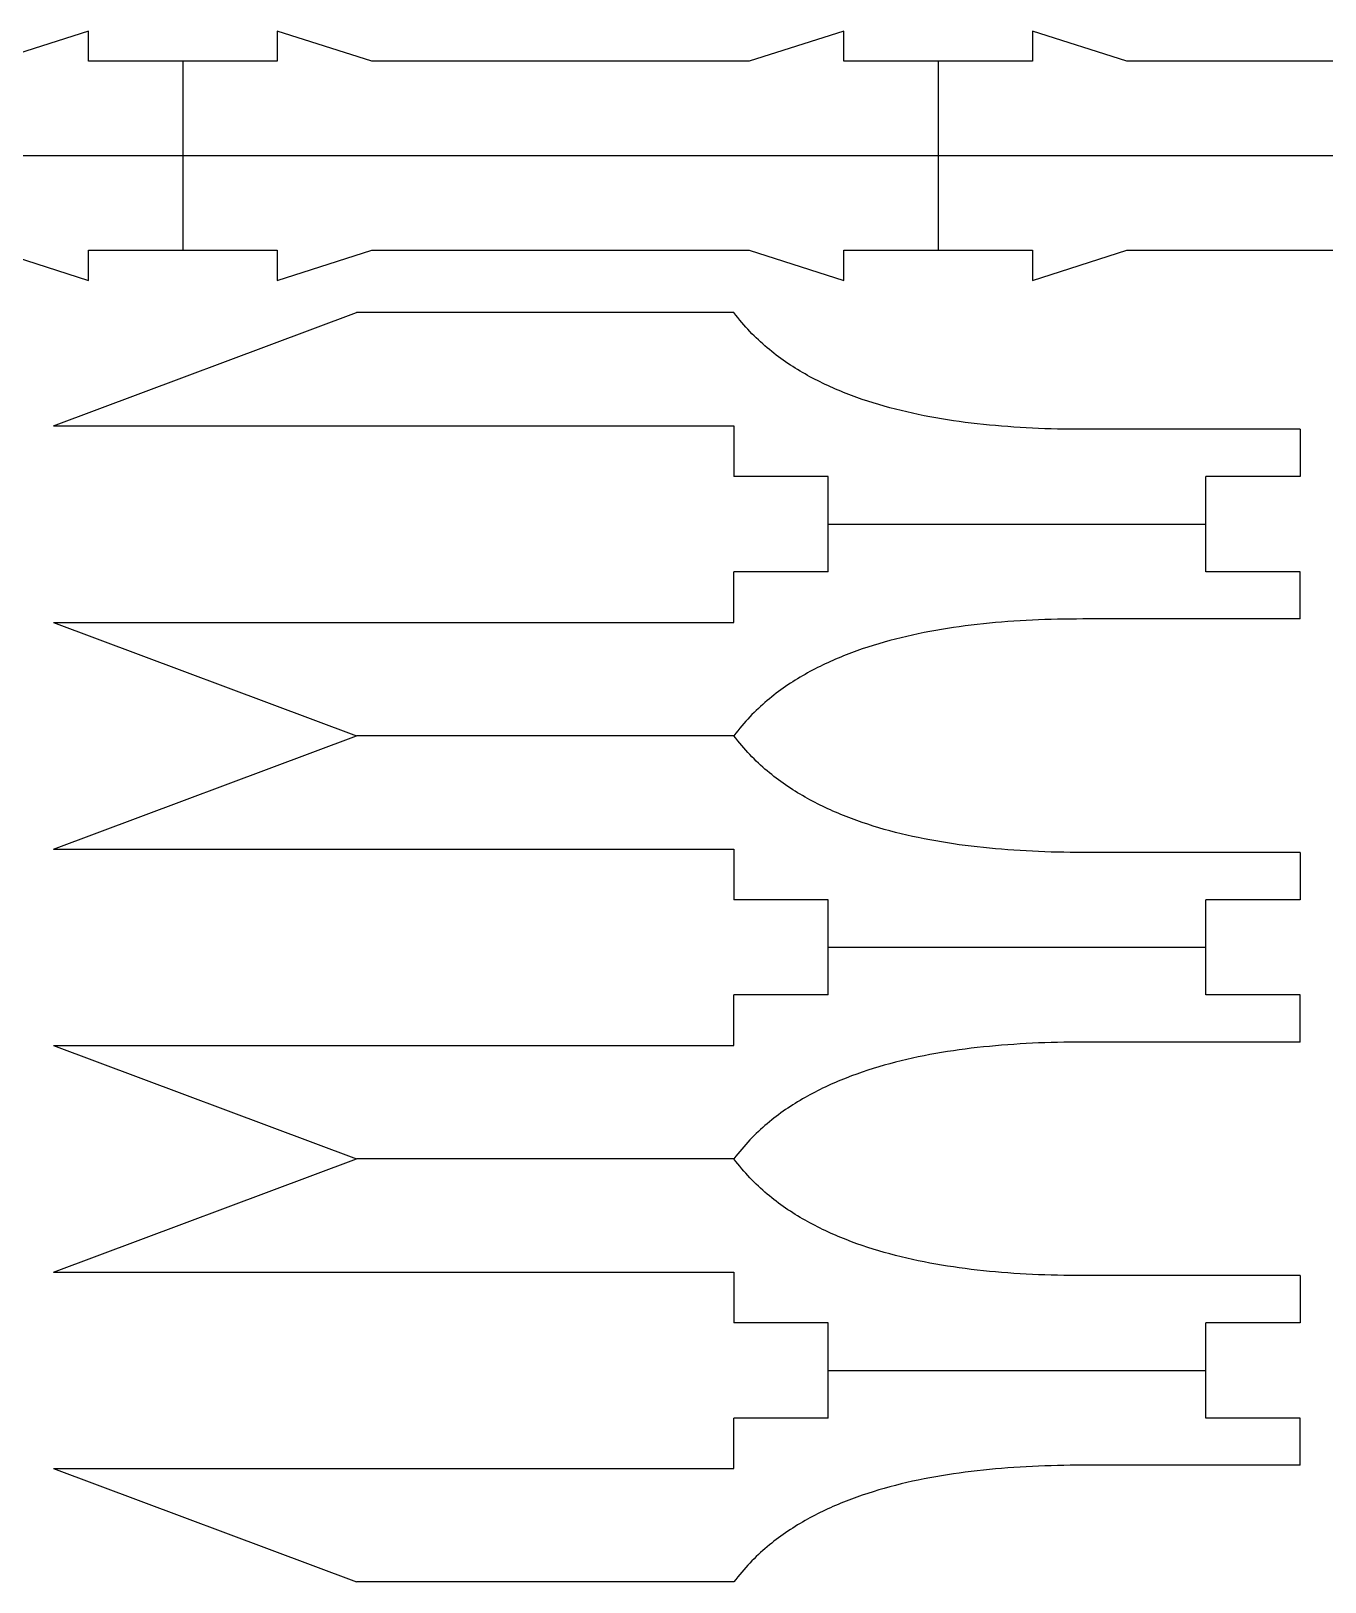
# Model space of a CAD drawing. Header units: inches. Extents: x 12 to 201, y -44 to 218.
# Drawn here: x 76.3 to 119.8, y 103.4 to 155.6 of the extents above; entities that cross this region are included whole.
import ezdxf

# ---------------------------------------------------------------- set-up
doc = ezdxf.new("R2010")
doc.units = ezdxf.units.IN
doc.header["$MEASUREMENT"] = 0
doc.layers.add('Layer 1', color=7, linetype='Continuous')

# ---------------------------------------------------------------- blocks, each defined once
blk = doc.blocks.new('block 282')
at = {"layer": 'Layer 1', "color": 7, "lineweight": 25, "true_color": 0xffffff}
blk.add_lwpolyline([(3.7939, 5.2798), (4.2952, 5.0923)], dxfattribs=at)
blk = doc.blocks.new('block 284')
at = {"layer": 'Layer 1', "color": 7, "lineweight": 25, "true_color": 0xffffff}
blk.add_lwpolyline([(4.0081, 7.6081), (4.0081, 7.2956)], dxfattribs=at)
blk = doc.blocks.new('block 285')
at = {"layer": 'Layer 1', "color": 7, "lineweight": 25, "true_color": 0xffffff}
blk.add_lwpolyline([(3.7939, 7.0048), (4.2952, 7.1923)], dxfattribs=at)
blk = doc.blocks.new('block 286')
at = {"layer": 'Layer 1', "color": 7, "lineweight": 25, "true_color": 0xffffff}
blk.add_lwpolyline([(4.9202, 5.0923), (4.2952, 5.0923)], dxfattribs=at)
blk = doc.blocks.new('block 291')
at = {"layer": 'Layer 1', "color": 7, "lineweight": 25, "true_color": 0xffffff}
blk.add_lwpolyline([(3.7939, 5.2798), (4.9202, 5.2798)], dxfattribs=at)
blk = doc.blocks.new('block 292')
at = {"layer": 'Layer 1', "color": 7, "lineweight": 25, "true_color": 0xffffff}
blk.add_lwpolyline([(5.8577, 5.2854), (5.4977, 5.2854)], dxfattribs=at)
blk = doc.blocks.new('block 295')
at = {"layer": 'Layer 1', "color": 7, "lineweight": 25, "true_color": 0xffffff}
blk.add_lwpolyline([(5.8577, 5.3635), (5.7014, 5.3635)], dxfattribs=at)
blk = doc.blocks.new('block 296')
at = {"layer": 'Layer 1', "color": 7, "lineweight": 25, "true_color": 0xffffff}
blk.add_lwpolyline([(5.0764, 5.3635), (4.9202, 5.3635)], dxfattribs=at)
blk = doc.blocks.new('block 297')
at = {"layer": 'Layer 1', "color": 7, "lineweight": 25, "true_color": 0xffffff}
blk.add_lwpolyline([(5.0764, 5.4423), (5.7014, 5.4423)], dxfattribs=at)
blk = doc.blocks.new('block 298')
at = {"layer": 'Layer 1', "color": 7, "lineweight": 25, "true_color": 0xffffff}
blk.add_lwpolyline([(5.8577, 5.521), (5.7014, 5.521)], dxfattribs=at)
blk = doc.blocks.new('block 299')
at = {"layer": 'Layer 1', "color": 7, "lineweight": 25, "true_color": 0xffffff}
blk.add_lwpolyline([(5.0764, 5.521), (4.9202, 5.521)], dxfattribs=at)
blk = doc.blocks.new('block 304')
at = {"layer": 'Layer 1', "color": 7, "lineweight": 25, "true_color": 0xffffff}
blk.add_lwpolyline([(5.8577, 5.5992), (5.4977, 5.5992)], dxfattribs=at)
blk = doc.blocks.new('block 305')
at = {"layer": 'Layer 1', "color": 7, "lineweight": 25, "true_color": 0xffffff}
blk.add_lwpolyline([(3.7939, 5.6048), (4.9202, 5.6048)], dxfattribs=at)
blk = doc.blocks.new('block 306')
at = {"layer": 'Layer 1', "color": 7, "lineweight": 25, "true_color": 0xffffff}
blk.add_lwpolyline([(3.7939, 5.9798), (4.2952, 5.7923)], dxfattribs=at)
blk = doc.blocks.new('block 313')
at = {"layer": 'Layer 1', "color": 7, "lineweight": 25, "true_color": 0xffffff}
blk.add_lwpolyline([(4.9202, 5.7923), (4.2952, 5.7923)], dxfattribs=at)
blk = doc.blocks.new('block 315')
at = {"layer": 'Layer 1', "color": 7, "lineweight": 25, "true_color": 0xffffff}
blk.add_lwpolyline([(4.9202, 7.0048), (4.9202, 6.921)], dxfattribs=at)
blk = doc.blocks.new('block 316')
at = {"layer": 'Layer 1', "color": 7, "lineweight": 25, "true_color": 0xffffff}
blk.add_lwpolyline([(4.9202, 6.3048), (4.9202, 6.221)], dxfattribs=at)
blk = doc.blocks.new('block 317')
at = {"layer": 'Layer 1', "color": 7, "lineweight": 25, "true_color": 0xffffff}
blk.add_lwpolyline([(4.9202, 5.6048), (4.9202, 5.521)], dxfattribs=at)
blk = doc.blocks.new('block 318')
at = {"layer": 'Layer 1', "color": 7, "lineweight": 25, "true_color": 0xffffff}
blk.add_lwpolyline([(4.9202, 5.2798), (4.9202, 5.3635)], dxfattribs=at)
blk = doc.blocks.new('block 319')
at = {"layer": 'Layer 1', "color": 7, "lineweight": 25, "true_color": 0xffffff}
blk.add_lwpolyline([(4.9202, 5.9798), (4.9202, 6.0635)], dxfattribs=at)
blk = doc.blocks.new('block 320')
at = {"layer": 'Layer 1', "color": 7, "lineweight": 25, "true_color": 0xffffff}
blk.add_lwpolyline([(4.9202, 6.6798), (4.9202, 6.7635)], dxfattribs=at)
blk = doc.blocks.new('block 321')
at = {"layer": 'Layer 1', "color": 7, "lineweight": 25, "true_color": 0xffffff}
blk.add_lwpolyline([(3.7939, 6.3048), (4.2952, 6.4923)], dxfattribs=at)
blk = doc.blocks.new('block 322')
at = {"layer": 'Layer 1', "color": 7, "lineweight": 25, "true_color": 0xffffff}
blk.add_lwpolyline([(3.7939, 5.9798), (4.9202, 5.9798)], dxfattribs=at)
blk = doc.blocks.new('block 323')
at = {"layer": 'Layer 1', "color": 7, "lineweight": 25, "true_color": 0xffffff}
blk.add_lwpolyline([(5.8577, 5.9854), (5.4977, 5.9854)], dxfattribs=at)
blk = doc.blocks.new('block 324')
at = {"layer": 'Layer 1', "color": 7, "lineweight": 25, "true_color": 0xffffff}
blk.add_lwpolyline([(5.8577, 6.0635), (5.7014, 6.0635)], dxfattribs=at)
blk = doc.blocks.new('block 325')
at = {"layer": 'Layer 1', "color": 7, "lineweight": 25, "true_color": 0xffffff}
blk.add_lwpolyline([(5.0764, 6.0635), (4.9202, 6.0635)], dxfattribs=at)
blk = doc.blocks.new('block 327')
at = {"layer": 'Layer 1', "color": 7, "lineweight": 25, "true_color": 0xffffff}
blk.add_lwpolyline([(5.0764, 5.3635), (5.0764, 5.521)], dxfattribs=at)
blk = doc.blocks.new('block 328')
at = {"layer": 'Layer 1', "color": 7, "lineweight": 25, "true_color": 0xffffff}
blk.add_lwpolyline([(5.0764, 6.0635), (5.0764, 6.221)], dxfattribs=at)
blk = doc.blocks.new('block 329')
at = {"layer": 'Layer 1', "color": 7, "lineweight": 25, "true_color": 0xffffff}
blk.add_lwpolyline([(5.0764, 6.7635), (5.0764, 6.921)], dxfattribs=at)
blk = doc.blocks.new('block 330')
at = {"layer": 'Layer 1', "color": 7, "lineweight": 25, "true_color": 0xffffff}
blk.add_lwpolyline([(5.2581, 7.6081), (5.2581, 7.2956)], dxfattribs=at)
blk = doc.blocks.new('block 333')
at = {"layer": 'Layer 1', "color": 7, "lineweight": 25, "true_color": 0xffffff}
blk.add_lwpolyline([(5.0764, 6.1423), (5.7014, 6.1423)], dxfattribs=at)
blk = doc.blocks.new('block 335')
at = {"layer": 'Layer 1', "color": 7, "lineweight": 25, "true_color": 0xffffff}
blk.add_lwpolyline([(5.8577, 6.221), (5.7014, 6.221)], dxfattribs=at)
blk = doc.blocks.new('block 336')
at = {"layer": 'Layer 1', "color": 7, "lineweight": 25, "true_color": 0xffffff}
blk.add_lwpolyline([(5.0764, 6.221), (4.9202, 6.221)], dxfattribs=at)
blk = doc.blocks.new('block 338')
at = {"layer": 'Layer 1', "color": 7, "lineweight": 25, "true_color": 0xffffff}
blk.add_lwpolyline([(5.8577, 6.2992), (5.4977, 6.2992)], dxfattribs=at)
blk = doc.blocks.new('block 339')
at = {"layer": 'Layer 1', "color": 7, "lineweight": 25, "true_color": 0xffffff}
blk.add_lwpolyline([(3.7939, 6.3048), (4.9202, 6.3048)], dxfattribs=at)
blk = doc.blocks.new('block 345')
at = {"layer": 'Layer 1', "color": 7, "lineweight": 25, "true_color": 0xffffff}
blk.add_lwpolyline([(3.7939, 6.6798), (4.2952, 6.4923)], dxfattribs=at)
blk = doc.blocks.new('block 346')
at = {"layer": 'Layer 1', "color": 7, "lineweight": 25, "true_color": 0xffffff}
blk.add_lwpolyline([(3.7939, 5.6048), (4.2952, 5.7923)], dxfattribs=at)
blk = doc.blocks.new('block 351')
at = {"layer": 'Layer 1', "color": 7, "lineweight": 25, "true_color": 0xffffff}
blk.add_lwpolyline([(4.9202, 6.4923), (4.2952, 6.4923)], dxfattribs=at)
blk = doc.blocks.new('block 361')
at = {"layer": 'Layer 1', "color": 7, "lineweight": 25, "true_color": 0xffffff}
blk.add_lwpolyline([(5.7014, 5.3635), (5.7014, 5.521)], dxfattribs=at)
blk = doc.blocks.new('block 362')
at = {"layer": 'Layer 1', "color": 7, "lineweight": 25, "true_color": 0xffffff}
blk.add_lwpolyline([(5.7014, 6.0635), (5.7014, 6.221)], dxfattribs=at)
blk = doc.blocks.new('block 363')
at = {"layer": 'Layer 1', "color": 7, "lineweight": 25, "true_color": 0xffffff}
blk.add_lwpolyline([(5.7014, 6.7635), (5.7014, 6.921)], dxfattribs=at)
blk = doc.blocks.new('block 369')
at = {"layer": 'Layer 1', "color": 7, "lineweight": 25, "true_color": 0xffffff}
blk.add_lwpolyline([(3.7939, 6.6798), (4.9202, 6.6798)], dxfattribs=at)
blk = doc.blocks.new('block 370')
at = {"layer": 'Layer 1', "color": 7, "lineweight": 25, "true_color": 0xffffff}
blk.add_lwpolyline([(5.8577, 6.6854), (5.4977, 6.6854)], dxfattribs=at)
blk = doc.blocks.new('block 373')
at = {"layer": 'Layer 1', "color": 7, "lineweight": 25, "true_color": 0xffffff}
blk.add_lwpolyline([(5.8577, 6.7635), (5.7014, 6.7635)], dxfattribs=at)
blk = doc.blocks.new('block 374')
at = {"layer": 'Layer 1', "color": 7, "lineweight": 25, "true_color": 0xffffff}
blk.add_lwpolyline([(5.0764, 6.7635), (4.9202, 6.7635)], dxfattribs=at)
blk = doc.blocks.new('block 377')
at = {"layer": 'Layer 1', "color": 7, "lineweight": 25, "true_color": 0xffffff}
blk.add_lwpolyline([(5.0764, 6.8423), (5.7014, 6.8423)], dxfattribs=at)
blk = doc.blocks.new('block 380')
at = {"layer": 'Layer 1', "color": 7, "lineweight": 25, "true_color": 0xffffff}
blk.add_lwpolyline([(5.8577, 6.921), (5.7014, 6.921)], dxfattribs=at)
blk = doc.blocks.new('block 381')
at = {"layer": 'Layer 1', "color": 7, "lineweight": 25, "true_color": 0xffffff}
blk.add_lwpolyline([(5.0764, 6.921), (4.9202, 6.921)], dxfattribs=at)
blk = doc.blocks.new('block 385')
at = {"layer": 'Layer 1', "color": 7, "lineweight": 25, "true_color": 0xffffff}
blk.add_lwpolyline([(5.8577, 6.9992), (5.8577, 6.921)], dxfattribs=at)
blk = doc.blocks.new('block 386')
at = {"layer": 'Layer 1', "color": 7, "lineweight": 25, "true_color": 0xffffff}
blk.add_lwpolyline([(5.8577, 6.2992), (5.8577, 6.221)], dxfattribs=at)
blk = doc.blocks.new('block 387')
at = {"layer": 'Layer 1', "color": 7, "lineweight": 25, "true_color": 0xffffff}
blk.add_lwpolyline([(5.8577, 5.5992), (5.8577, 5.521)], dxfattribs=at)
blk = doc.blocks.new('block 388')
at = {"layer": 'Layer 1', "color": 7, "lineweight": 25, "true_color": 0xffffff}
blk.add_lwpolyline([(5.8577, 5.2854), (5.8577, 5.3635)], dxfattribs=at)
blk = doc.blocks.new('block 389')
at = {"layer": 'Layer 1', "color": 7, "lineweight": 25, "true_color": 0xffffff}
blk.add_lwpolyline([(5.8577, 5.9854), (5.8577, 6.0635)], dxfattribs=at)
blk = doc.blocks.new('block 390')
at = {"layer": 'Layer 1', "color": 7, "lineweight": 25, "true_color": 0xffffff}
blk.add_lwpolyline([(5.8577, 6.6854), (5.8577, 6.7635)], dxfattribs=at)
blk = doc.blocks.new('block 394')
at = {"layer": 'Layer 1', "color": 7, "lineweight": 25, "true_color": 0xffffff}
blk.add_lwpolyline([(5.8577, 6.9992), (5.4977, 6.9992)], dxfattribs=at)
blk = doc.blocks.new('block 395')
at = {"layer": 'Layer 1', "color": 7, "lineweight": 25, "true_color": 0xffffff}
blk.add_lwpolyline([(3.7939, 7.0048), (4.9202, 7.0048)], dxfattribs=at)
blk = doc.blocks.new('block 399')
at = {"layer": 'Layer 1', "color": 7, "lineweight": 25, "true_color": 0xffffff}
blk.add_lwpolyline([(4.9202, 7.1923), (4.2952, 7.1923)], dxfattribs=at)
blk = doc.blocks.new('block 411')
at = {"layer": 'Layer 1', "color": 7, "lineweight": 25, "true_color": 0xffffff}
blk.add_lwpolyline([(9.0081, 7.4519), (1.5081, 7.4519)], dxfattribs=at)
blk = doc.blocks.new('block 832')
at = {"layer": 'Layer 1', "color": 7, "lineweight": 25, "true_color": 0xffffff}
blk.add_open_spline([(5.4977, 6.9992), (5.4415, 6.9992), (5.3865, 7.0016), (5.3331, 7.0072), (5.2797, 7.0128), (5.2279, 7.0216), (5.1784, 7.0349), (5.1537, 7.0415), (5.1295, 7.0493), (5.106, 7.0586), (5.0825, 7.0678), (5.0598, 7.0784), (5.0379, 7.0908), (5.016, 7.1032), (4.9951, 7.1175), (4.9753, 7.1341), (4.9555, 7.1507), (4.937, 7.1698), (4.9202, 7.1923)], degree=3, knots=[0, 0, 0, 0, 1, 1, 1, 2, 2, 2, 3, 3, 3, 4, 4, 4, 5, 5, 5, 6, 6, 6, 6], dxfattribs=at)
blk = doc.blocks.new('block 833')
at = {"layer": 'Layer 1', "color": 7, "lineweight": 25, "true_color": 0xffffff}
blk.add_open_spline([(5.4977, 5.9854), (5.4415, 5.9854), (5.3865, 5.983), (5.3331, 5.9774), (5.2797, 5.9718), (5.2279, 5.963), (5.1784, 5.9497), (5.1537, 5.943), (5.1295, 5.9352), (5.106, 5.926), (5.0825, 5.9168), (5.0598, 5.9062), (5.0379, 5.8938), (5.016, 5.8813), (4.9951, 5.8671), (4.9753, 5.8505), (4.9555, 5.8338), (4.937, 5.8148), (4.9202, 5.7923)], degree=3, knots=[0, 0, 0, 0, 1, 1, 1, 2, 2, 2, 3, 3, 3, 4, 4, 4, 5, 5, 5, 6, 6, 6, 6], dxfattribs=at)
blk = doc.blocks.new('block 834')
at = {"layer": 'Layer 1', "color": 7, "lineweight": 25, "true_color": 0xffffff}
blk.add_open_spline([(5.4977, 5.2854), (5.4415, 5.2854), (5.3865, 5.283), (5.3331, 5.2774), (5.2797, 5.2718), (5.2279, 5.263), (5.1784, 5.2497), (5.1537, 5.243), (5.1295, 5.2352), (5.106, 5.226), (5.0825, 5.2168), (5.0598, 5.2062), (5.0379, 5.1938), (5.016, 5.1813), (4.9951, 5.1671), (4.9753, 5.1505), (4.9555, 5.1339), (4.937, 5.1148), (4.9202, 5.0923)], degree=3, knots=[0, 0, 0, 0, 1, 1, 1, 2, 2, 2, 3, 3, 3, 4, 4, 4, 5, 5, 5, 6, 6, 6, 6], dxfattribs=at)
blk = doc.blocks.new('block 835')
at = {"layer": 'Layer 1', "color": 7, "lineweight": 25, "true_color": 0xffffff}
blk.add_open_spline([(5.4977, 5.5992), (5.4415, 5.5992), (5.3865, 5.6016), (5.3331, 5.6072), (5.2797, 5.6128), (5.2279, 5.6216), (5.1784, 5.6349), (5.1537, 5.6416), (5.1295, 5.6494), (5.106, 5.6586), (5.0825, 5.6678), (5.0598, 5.6784), (5.0379, 5.6908), (5.016, 5.7032), (4.9951, 5.7175), (4.9753, 5.7341), (4.9555, 5.7507), (4.937, 5.7698), (4.9202, 5.7923)], degree=3, knots=[0, 0, 0, 0, 1, 1, 1, 2, 2, 2, 3, 3, 3, 4, 4, 4, 5, 5, 5, 6, 6, 6, 6], dxfattribs=at)
blk = doc.blocks.new('block 836')
at = {"layer": 'Layer 1', "color": 7, "lineweight": 25, "true_color": 0xffffff}
blk.add_open_spline([(5.4977, 6.6854), (5.4415, 6.6854), (5.3865, 6.683), (5.3331, 6.6774), (5.2797, 6.6718), (5.2279, 6.663), (5.1784, 6.6497), (5.1537, 6.643), (5.1295, 6.6352), (5.106, 6.626), (5.0825, 6.6168), (5.0598, 6.6062), (5.0379, 6.5938), (5.016, 6.5813), (4.9951, 6.5671), (4.9753, 6.5505), (4.9555, 6.5339), (4.937, 6.5148), (4.9202, 6.4923)], degree=3, knots=[0, 0, 0, 0, 1, 1, 1, 2, 2, 2, 3, 3, 3, 4, 4, 4, 5, 5, 5, 6, 6, 6, 6], dxfattribs=at)
blk = doc.blocks.new('block 837')
at = {"layer": 'Layer 1', "color": 7, "lineweight": 25, "true_color": 0xffffff}
blk.add_open_spline([(5.4977, 6.2992), (5.4415, 6.2992), (5.3865, 6.3016), (5.3331, 6.3072), (5.2797, 6.3128), (5.2279, 6.3216), (5.1784, 6.3349), (5.1537, 6.3415), (5.1295, 6.3493), (5.106, 6.3586), (5.0825, 6.3678), (5.0598, 6.3784), (5.0379, 6.3908), (5.016, 6.4033), (4.9951, 6.4175), (4.9753, 6.4341), (4.9555, 6.4507), (4.937, 6.4698), (4.9202, 6.4923)], degree=3, knots=[0, 0, 0, 0, 1, 1, 1, 2, 2, 2, 3, 3, 3, 4, 4, 4, 5, 5, 5, 6, 6, 6, 6], dxfattribs=at)
blk = doc.blocks.new('block 2')
at = {"layer": 'Layer 1'}
for name in ['block 284', 'block 330', 'block 411', 'block 285', 'block 399', 'block 832', 'block 395', 'block 315', 'block 394', 'block 385', 'block 381', 'block 329', 'block 363', 'block 380', 'block 377', 'block 320', 'block 374', 'block 373', 'block 390', 'block 345', 'block 369', 'block 836', 'block 370', 'block 321', 'block 351', 'block 837', 'block 339', 'block 316', 'block 338', 'block 386', 'block 336', 'block 328', 'block 335', 'block 362', 'block 333', 'block 319', 'block 325', 'block 324', 'block 389', 'block 306', 'block 322', 'block 833', 'block 323', 'block 346', 'block 313', 'block 835', 'block 305', 'block 317', 'block 304', 'block 387', 'block 299', 'block 327', 'block 298', 'block 361', 'block 297', 'block 296', 'block 318', 'block 295', 'block 388', 'block 282', 'block 291', 'block 834', 'block 292', 'block 286']:
    blk.add_blockref(name, (0, 0), dxfattribs=at)
blk = doc.blocks.new('block 961')
at = {"layer": 'Layer 1', "color": 7, "lineweight": 25, "true_color": 0xffffff}
blk.add_lwpolyline([(3.8519, 7.6581), (3.6956, 7.6081)], dxfattribs=at)
blk = doc.blocks.new('block 963')
at = {"layer": 'Layer 1', "color": 7, "lineweight": 25, "true_color": 0xffffff}
blk.add_lwpolyline([(3.8519, 7.2456), (3.8519, 7.2956)], dxfattribs=at)
blk = doc.blocks.new('block 964')
at = {"layer": 'Layer 1', "color": 7, "lineweight": 25, "true_color": 0xffffff}
blk.add_lwpolyline([(3.8519, 7.6081), (3.8519, 7.6581)], dxfattribs=at)
blk = doc.blocks.new('block 965')
at = {"layer": 'Layer 1', "color": 7, "lineweight": 25, "true_color": 0xffffff}
blk.add_lwpolyline([(4.1644, 7.6581), (4.1644, 7.6081)], dxfattribs=at)
blk = doc.blocks.new('block 966')
at = {"layer": 'Layer 1', "color": 7, "lineweight": 25, "true_color": 0xffffff}
blk.add_lwpolyline([(4.1644, 7.2956), (4.1644, 7.2456)], dxfattribs=at)
blk = doc.blocks.new('block 967')
at = {"layer": 'Layer 1', "color": 7, "lineweight": 25, "true_color": 0xffffff}
blk.add_lwpolyline([(5.1019, 7.6581), (4.9456, 7.6081)], dxfattribs=at)
blk = doc.blocks.new('block 968')
at = {"layer": 'Layer 1', "color": 7, "lineweight": 25, "true_color": 0xffffff}
blk.add_lwpolyline([(4.1644, 7.2456), (4.3206, 7.2956)], dxfattribs=at)
blk = doc.blocks.new('block 970')
at = {"layer": 'Layer 1', "color": 7, "lineweight": 25, "true_color": 0xffffff}
blk.add_lwpolyline([(5.4144, 7.2456), (5.5706, 7.2956)], dxfattribs=at)
blk = doc.blocks.new('block 975')
at = {"layer": 'Layer 1', "color": 7, "lineweight": 25, "true_color": 0xffffff}
blk.add_lwpolyline([(5.1019, 7.2456), (5.1019, 7.2956)], dxfattribs=at)
blk = doc.blocks.new('block 976')
at = {"layer": 'Layer 1', "color": 7, "lineweight": 25, "true_color": 0xffffff}
blk.add_lwpolyline([(5.1019, 7.6081), (5.1019, 7.6581)], dxfattribs=at)
blk = doc.blocks.new('block 981')
at = {"layer": 'Layer 1', "color": 7, "lineweight": 25, "true_color": 0xffffff}
blk.add_lwpolyline([(5.4144, 7.6581), (5.4144, 7.6081)], dxfattribs=at)
blk = doc.blocks.new('block 982')
at = {"layer": 'Layer 1', "color": 7, "lineweight": 25, "true_color": 0xffffff}
blk.add_lwpolyline([(5.4144, 7.2956), (5.4144, 7.2456)], dxfattribs=at)
blk = doc.blocks.new('block 991')
at = {"layer": 'Layer 1', "color": 7, "lineweight": 25, "true_color": 0xffffff}
blk.add_lwpolyline([(3.6956, 7.2956), (3.8519, 7.2456)], dxfattribs=at)
blk = doc.blocks.new('block 996')
at = {"layer": 'Layer 1', "color": 7, "lineweight": 25, "true_color": 0xffffff}
blk.add_lwpolyline([(4.9456, 7.2956), (5.1019, 7.2456)], dxfattribs=at)
blk = doc.blocks.new('block 1005')
at = {"layer": 'Layer 1', "color": 7, "lineweight": 25, "true_color": 0xffffff}
blk.add_lwpolyline([(3.8519, 7.2956), (4.1644, 7.2956)], dxfattribs=at)
blk = doc.blocks.new('block 1006')
at = {"layer": 'Layer 1', "color": 7, "lineweight": 25, "true_color": 0xffffff}
blk.add_lwpolyline([(4.3206, 7.2956), (4.9456, 7.2956)], dxfattribs=at)
blk = doc.blocks.new('block 1007')
at = {"layer": 'Layer 1', "color": 7, "lineweight": 25, "true_color": 0xffffff}
blk.add_lwpolyline([(5.1019, 7.2956), (5.4144, 7.2956)], dxfattribs=at)
blk = doc.blocks.new('block 1008')
at = {"layer": 'Layer 1', "color": 7, "lineweight": 25, "true_color": 0xffffff}
blk.add_lwpolyline([(5.5706, 7.2956), (6.1956, 7.2956)], dxfattribs=at)
blk = doc.blocks.new('block 1014')
at = {"layer": 'Layer 1', "color": 7, "lineweight": 25, "true_color": 0xffffff}
blk.add_lwpolyline([(4.3206, 7.6081), (4.1644, 7.6581)], dxfattribs=at)
blk = doc.blocks.new('block 1023')
at = {"layer": 'Layer 1', "color": 7, "lineweight": 25, "true_color": 0xffffff}
blk.add_lwpolyline([(6.1956, 7.6081), (5.5706, 7.6081)], dxfattribs=at)
blk = doc.blocks.new('block 1024')
at = {"layer": 'Layer 1', "color": 7, "lineweight": 25, "true_color": 0xffffff}
blk.add_lwpolyline([(5.4144, 7.6081), (5.1019, 7.6081)], dxfattribs=at)
blk = doc.blocks.new('block 1025')
at = {"layer": 'Layer 1', "color": 7, "lineweight": 25, "true_color": 0xffffff}
blk.add_lwpolyline([(4.9456, 7.6081), (4.3206, 7.6081)], dxfattribs=at)
blk = doc.blocks.new('block 1026')
at = {"layer": 'Layer 1', "color": 7, "lineweight": 25, "true_color": 0xffffff}
blk.add_lwpolyline([(4.1644, 7.6081), (3.8519, 7.6081)], dxfattribs=at)
blk = doc.blocks.new('block 1032')
at = {"layer": 'Layer 1', "color": 7, "lineweight": 25, "true_color": 0xffffff}
blk.add_lwpolyline([(5.5706, 7.6081), (5.4144, 7.6581)], dxfattribs=at)
blk = doc.blocks.new('block 838')
at = {"layer": 'Layer 1'}
for name in ['block 961', 'block 964', 'block 965', 'block 1014', 'block 967', 'block 976', 'block 981', 'block 1032', 'block 1026', 'block 1025', 'block 1024', 'block 1023', 'block 991', 'block 963', 'block 1005', 'block 966', 'block 968', 'block 1006', 'block 996', 'block 975', 'block 1007', 'block 970', 'block 982', 'block 1008']:
    blk.add_blockref(name, (0, 0), dxfattribs=at)

msp = doc.modelspace()

# ---------------------------------------------------------------- block references
at = {"layer": 'Layer 1', "xscale": 20.31238, "yscale": 20.31238, "zscale": 20.31238}
for name in ['block 838', 'block 2']:
    msp.add_blockref(name, (0, 0), dxfattribs=at)

doc.saveas('drawing.dxf')
